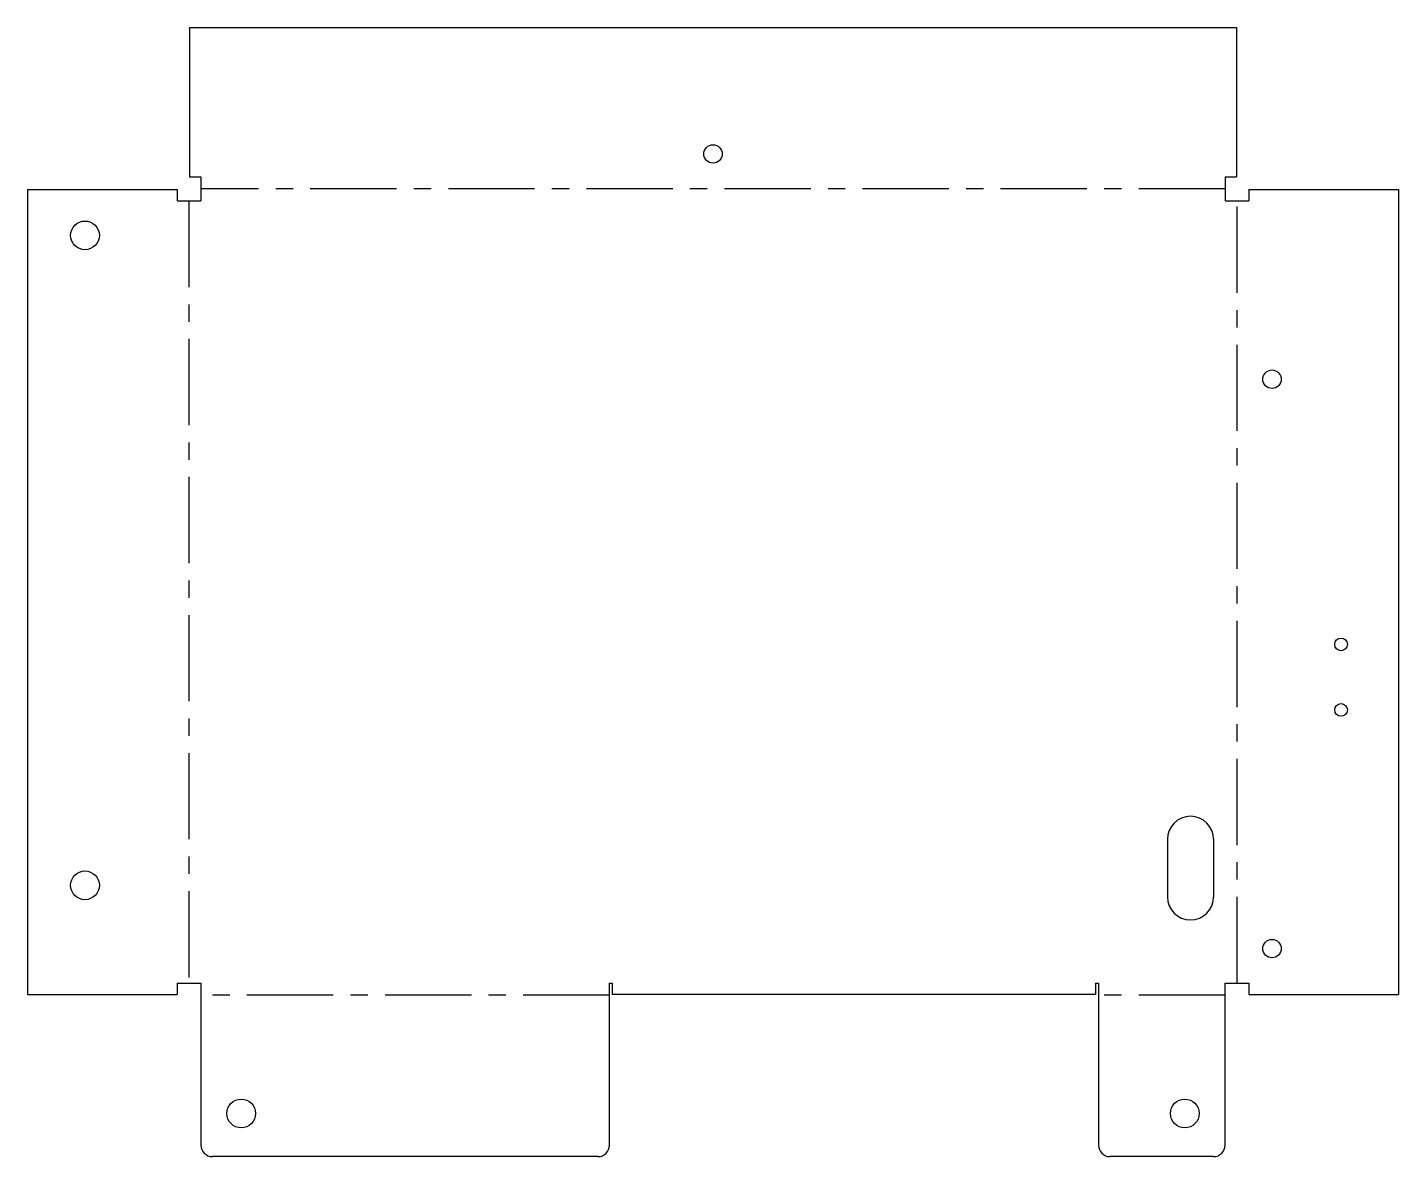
# Model space of a CAD drawing. Extents: x -208 to 30, y -30 to 166.
import ezdxf

# ---------------------------------------------------------------- set-up
doc = ezdxf.new("R2010")
doc.units = 0
doc.header["$MEASUREMENT"] = 0
doc.linetypes.add('AXES', pattern=[24, 15, -3, 3, -3])
doc.layers.get('0').update_dxf_attribs({"linetype": 'CONTINUOUS'})

msp = doc.modelspace()

# ---------------------------------------------------------------- linework, layer by layer
at = {"color": 7}
for p, q in [((-180, 166.163419), (2, 166.163419)), ((-180, 166.163419), (-180, 140.163419)), ((2, 166.163419), (2, 140.163419)), ((-208.163419, 138), (-182.163419, 138)), ((-208.163419, 138), (-208.163419, -2)), ((4.163419, 138), (30.163419, 138)), ((30.163419, 138), (30.163419, -2)), ((-178, 0), (-178, -28.163419)), ((-107, -28.163419), (-107, 0)), ((-22, 0), (-22, -28.163419)), ((0, -28.163419), (0, 0)), ((-208.163419, -2), (-182.163419, -2)), ((-22.5, -2), (-106.5, -2)), ((4.163419, -2), (30.163419, -2)), ((-109, -30.163419), (-176, -30.163419))]:
    msp.add_line(p, q, dxfattribs=at)
at = {"color": 7, "ltscale": 0.05}
for p, q in [((-180, 140.163419), (-178, 140.163419)), ((0, 140.163419), (2, 140.163419)), ((-182.163419, 138), (-182.163419, 136)), ((4.163419, 138), (4.163419, 136)), ((-182.163419, 0), (-182.163419, -2)), ((-106.5, 0), (-106.5, -2)), ((-22.5, 0), (-22.5, -2)), ((4.163419, 0), (4.163419, -2))]:
    msp.add_line(p, q, dxfattribs=at)
at = {"color": 7, "ltscale": 0.104085}
for p, q in [((-178, 140.163419), (-178, 136)), ((0, 140.163419), (0, 136)), ((-182.163419, 136), (-178, 136)), ((0, 136), (4.163419, 136)), ((-182.163419, 0), (-178, 0)), ((0, 0), (4.163419, 0))]:
    msp.add_line(p, q, dxfattribs=at)
at = {"color": 1, "linetype": 'AXES'}
for p, q in [((-180.08171, 136), (-180.08171, 0)), ((0, 138.08171), (-178, 138.08171)), ((2.08171, 0), (2.08171, 136)), ((-107, -2.08171), (-178, -2.08171)), ((0, -2.08171), (-22, -2.08171))]:
    msp.add_line(p, q, dxfattribs=at)
at = {"color": 7, "ltscale": 0.25}
for p, q in [((-10, 25), (-10, 15)), ((-2, 25), (-2, 15))]:
    msp.add_line(p, q, dxfattribs=at)
at = {"color": 7, "ltscale": 0.0125}
for p, q in [((-107, 0), (-106.5, 0)), ((-22.5, 0), (-22, 0))]:
    msp.add_line(p, q, dxfattribs=at)
at = {"color": 7, "ltscale": 0.45}
msp.add_line((-2, -30.163419), (-20, -30.163419), dxfattribs=at)
at = {"color": 7}
for centre, radius in [((-89, 144.163419), 1.6), ((-198.163419, 130), 2.5), ((8.163419, 105), 1.6), ((20.163419, 58.894688), 1.1), ((20.163419, 47.494688), 1.1), ((-198.163419, 17), 2.5), ((8.163419, 6), 1.6), ((-171, -22.663419), 2.5), ((-7, -22.663419), 2.5)]:
    msp.add_circle(centre, radius, dxfattribs=at)
for centre, radius, start, end in [((-6, 25), 4, 0, 180), ((-6, 15), 4, 180, 0), ((-176, -28.163419), 2, 180, 270), ((-109, -28.163419), 2, 270, 360), ((-20, -28.163419), 2, 180, 270), ((-2, -28.163419), 2, 270, 360)]:
    msp.add_arc(centre, radius, start, end, dxfattribs=at)

doc.saveas('drawing.dxf')
